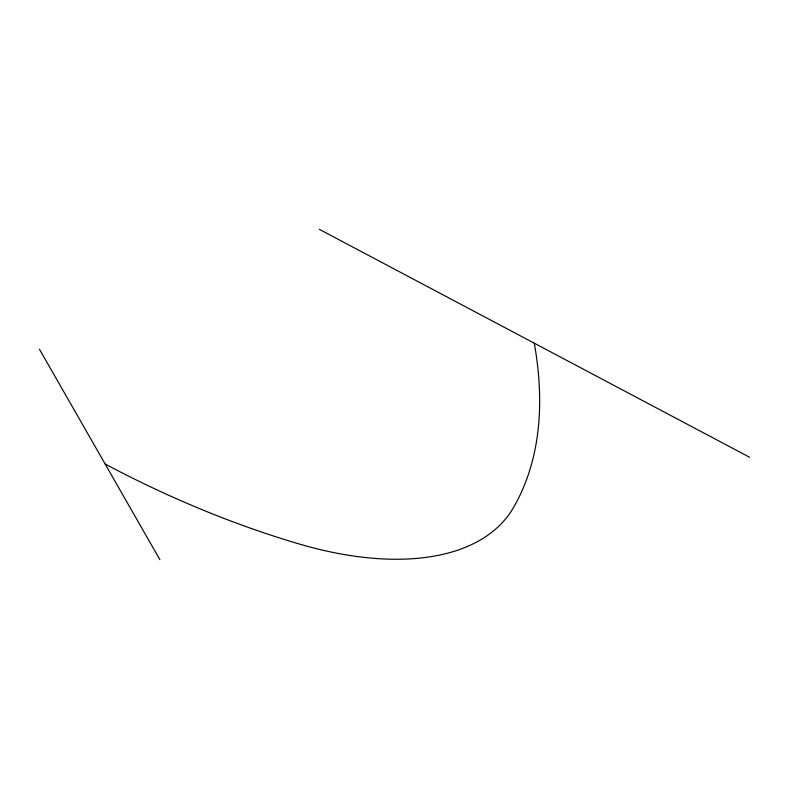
<?xml version="1.0" encoding="UTF-8"?>
<svg xmlns="http://www.w3.org/2000/svg" width="789" height="789" viewBox="0 0 789 789"><rect width="100%" height="100%" fill="white"/><g stroke="black" fill="none" stroke-linecap="round" stroke-linejoin="round"><path stroke-width="1.18" d="M319.358 229.343L749.55 457.226M39.45 349.231L159.881 559.657M105.154 464.031A854.418 574.747 42 0 0 298.281 543.72A290.776 154.269 30.5 0 0 513.284 507.869A665.019 334.733 38.6 0 0 534.281 343.195"/></g></svg>
